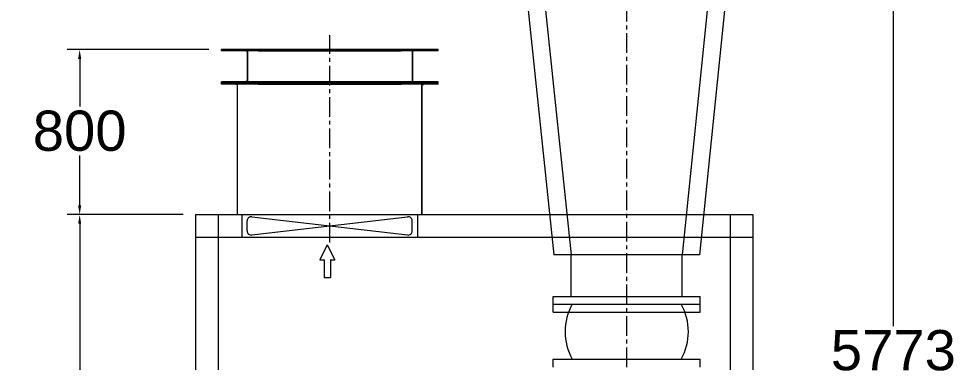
# Model space of a CAD drawing. Header units: millimetres. Extents: x 907 to 806139, y 2004 to 615514.
# Drawn here: x 123259 to 238382, y 487184 to 529523 of the extents above; entities that cross this region are included whole.
import ezdxf

# ---------------------------------------------------------------- set-up
doc = ezdxf.new("R2010")
doc.units = ezdxf.units.MM
doc.header["$LTSCALE"] = 25.4
doc.linetypes.add('CENTER', pattern=[50.8, 31.75, -6.35, 6.35, -6.35])
doc.layers.get('Defpoints').update_dxf_attribs({"lineweight": 5})
doc.layers.add('CAXA1', color=5, linetype='CENTER', lineweight=5)
doc.styles.add('Roman', font='arial.ttf')
doc.styles.get("Standard").update_dxf_attribs({"font": 'arial.ttf'})
doc.dimstyles.new('ISO-25', dxfattribs={"dimscale": 30, "dimtxt": 38.1, "dimasz": 38.1, "dimexe": 50.8, "dimexo": 50.8, "dimgap": 15.875, "dimtad": 1, "dimtih": 1, "dimtoh": 1, "dimdec": 1, "dimlfac": 0.03937, "dimdsep": 46, "dimtxsty": 'Standard', "dimcen": 63.5, "dimclrd": 7, "dimclre": 7, "dimclrt": 7, "dimadec": 0, "dimazin": 0, "dimtfac": 1, "dimtdec": 1, "dimtmove": 0, "dimatfit": 3, "dimfxl": 25.4, "dimlwd": 5, "dimlwe": 5, "dimarcsym": 0})

# ---------------------------------------------------------------- blocks, each defined once
blk = doc.blocks.new('*D146')
at = {"color": 7, "linetype": 'Continuous', "lineweight": 5, "transparency": 16777216}
for p, q in [((143495, 505391), (129236, 505391)), ((130760, 504248), (130760, 472312)), ((130760, 427794), (130760, 466299)), ((143495, 426651), (129236, 426651))]:
    blk.add_line(p, q, dxfattribs=at)
at = {"color": 7, "transparency": 16777216}
for points in [[(130569, 504248), (130950, 504248), (130760, 505391)], [(130569, 427794), (130950, 427794), (130760, 426651)]]:
    blk.add_solid(points, dxfattribs=at)
at = {"layer": 'Defpoints', "color": 0, "transparency": 16777216}
for p in [(145019, 505391), (130760, 426651), (145019, 426651)]:
    blk.add_point(p, dxfattribs=at)
at = {"color": 7, "lineweight": 5, "transparency": 16777216, "insert": (130760, 469306), "char_height": 4953, "attachment_point": 5, "style": 'Roman'}
blk.add_mtext('3100', dxfattribs=at)
blk = doc.blocks.new('*D147')
at = {"color": 7, "linetype": 'Continuous', "lineweight": 5, "transparency": 16777216}
for p, q in [((216525, 573278), (232405, 573278)), ((230881, 572135), (230881, 491653)), ((230881, 427794), (230881, 485640)), ((215123, 426651), (232405, 426651))]:
    blk.add_line(p, q, dxfattribs=at)
at = {"color": 7, "transparency": 16777216}
for points in [[(230691, 572135), (231072, 572135), (230881, 573278)], [(230691, 427794), (231072, 427794), (230881, 426651)]]:
    blk.add_solid(points, dxfattribs=at)
at = {"layer": 'Defpoints', "color": 0, "transparency": 16777216}
for p in [(215001, 573278), (213599, 426651), (230881, 426651)]:
    blk.add_point(p, dxfattribs=at)
at = {"color": 7, "lineweight": 5, "transparency": 16777216, "insert": (230881, 488647), "char_height": 4953, "attachment_point": 5, "style": 'Roman'}
blk.add_mtext('5773', dxfattribs=at)
blk = doc.blocks.new('*D138')
at = {"color": 7, "linetype": 'Continuous', "lineweight": 5, "transparency": 16777216}
for p, q in [((146670, 525711), (129236, 525711)), ((130760, 524568), (130760, 518690)), ((130760, 506534), (130760, 512680)), ((143495, 505391), (129236, 505391))]:
    blk.add_line(p, q, dxfattribs=at)
at = {"color": 7, "transparency": 16777216}
for points in [[(130569, 524568), (130950, 524568), (130760, 525711)], [(130569, 506534), (130950, 506534), (130760, 505391)]]:
    blk.add_solid(points, dxfattribs=at)
at = {"layer": 'Defpoints', "color": 0, "transparency": 16777216}
for p in [(148194, 525711), (130760, 505391), (145019, 505391)]:
    blk.add_point(p, dxfattribs=at)
at = {"color": 7, "lineweight": 5, "transparency": 16777216, "insert": (130760, 515685), "char_height": 4953, "attachment_point": 5, "style": 'Roman'}
blk.add_mtext('800', dxfattribs=at)

msp = doc.modelspace()

# ---------------------------------------------------------------- linework, layer by layer
at = {"color": 7, "lineweight": 5}
for p, q in [((182125.99, 567205.81), (189106.09, 500409.59)), ((184262.9, 567205.81), (191243, 500409.59)), ((211737.3, 567205.81), (204905.86, 500409.59)), ((213873.72, 567205.81), (207042.28, 500409.59)), ((174863.54, 525710.92), (148193.54, 525710.92)), ((148193.54, 525558.52), (148193.54, 525710.92)), ((174863.54, 525558.52), (148193.54, 525558.52)), ((151393.94, 525558.52), (151190.74, 525558.52)), ((151190.74, 525533.12), (151190.74, 525558.52)), ((151368.54, 525533.12), (151190.74, 525533.12)), ((151368.54, 525533.12), (151368.54, 521773.92)), ((151393.94, 525558.52), (151393.94, 521748.52)), ((152727.44, 525558.52), (170329.64, 525558.52)), ((153908.54, 525558.52), (169148.54, 525558.52)), ((171688.54, 525558.52), (171688.54, 521748.52)), ((171713.94, 525533.12), (171713.94, 521773.92)), ((174863.54, 525558.52), (174863.54, 525710.92)), ((151368.54, 522891.52), (151368.54, 521621.52)), ((151393.94, 522891.52), (151393.94, 521596.12)), ((174863.54, 521748.52), (148193.54, 521748.52)), ((148193.54, 521596.12), (148193.54, 521748.52)), ((174863.54, 521596.12), (148193.54, 521596.12)), ((148193.54, 521443.72), (148193.54, 521596.12)), ((172323.54, 521596.12), (150733.54, 521596.12)), ((151368.54, 521773.92), (151190.74, 521773.92)), ((151190.74, 521773.92), (151190.74, 521748.52)), ((151393.94, 521748.52), (151190.74, 521748.52)), ((151368.54, 521621.52), (151190.74, 521621.52)), ((151190.74, 521621.52), (151190.74, 521596.12)), ((151393.94, 521596.12), (151190.74, 521596.12)), ((152727.44, 521596.12), (170329.64, 521596.12)), ((153933.94, 521748.52), (169123.14, 521748.52)), ((153933.94, 521596.12), (169123.14, 521596.12)), ((174863.54, 521596.12), (174863.54, 521748.52)), ((174863.54, 521443.72), (174863.54, 521596.12)), ((174863.54, 521443.72), (148193.54, 521443.72)), ((150187.44, 521443.72), (149984.24, 521443.72)), ((149984.24, 521418.32), (149984.24, 521443.72)), ((150187.44, 521443.72), (149984.24, 521443.72)), ((149984.24, 521418.32), (149984.24, 521443.72)), ((150162.04, 521418.32), (149984.24, 521418.32)), ((150162.04, 521418.32), (149984.24, 521418.32)), ((150162.04, 505390.92), (150162.04, 521443.72)), ((150187.44, 505390.92), (150187.44, 521443.72)), ((152727.44, 521443.72), (170329.64, 521443.72)), ((172869.64, 521443.72), (173072.84, 521443.72)), ((172869.64, 521443.72), (173072.84, 521443.72)), ((172869.64, 505390.92), (172869.64, 521443.72)), ((172895.04, 505390.92), (172895.04, 521443.72)), ((172895.04, 521418.32), (173072.84, 521418.32)), ((172895.04, 521418.32), (173072.84, 521418.32)), ((173072.84, 521418.32), (173072.84, 521443.72)), ((173072.84, 521418.32), (173072.84, 521443.72)), ((145018.54, 505390.92), (213598.54, 505390.92)), ((145018.54, 505390.92), (145018.54, 426650.92)), ((147812.54, 505390.92), (147812.54, 426650.92)), ((150733.54, 505390.92), (150733.54, 502596.92)), ((172323.54, 505390.92), (172323.54, 502596.92)), ((210804.54, 505390.92), (210804.54, 426650.92)), ((213598.54, 505390.92), (213598.54, 426650.92)), ((151368.54, 503376.69), (151368.54, 504611.15)), ((151956.37, 502875), (171100.72, 505112.84)), ((151956.37, 505112.84), (171100.72, 502875)), ((171688.54, 503376.69), (171688.54, 504611.15)), ((145018.54, 502596.92), (213598.54, 502596.92)), ((161229.47, 501646.92), (160299.44, 499802.86)), ((161229.47, 501646.92), (162159.5, 499802.86)), ((160299.44, 499802.86), (160837.62, 499802.86)), ((160837.62, 499802.86), (160837.62, 497638.74)), ((161621.32, 499802.86), (162159.5, 499802.86)), ((161621.32, 499802.86), (161621.32, 497638.74)), ((207042.28, 500409.59), (189106.09, 500409.59)), ((191243, 495308.79), (191243, 500409.59)), ((204905.86, 495308.79), (204905.86, 500409.59)), ((160837.62, 497638.74), (161621.32, 497638.74)), ((189041.76, 495308.79), (207107.1, 495308.79)), ((189041.76, 494337.21), (189041.76, 495308.79)), ((207107.1, 494337.21), (207107.1, 495308.79)), ((189041.76, 494337.21), (207107.1, 494337.21)), ((189041.76, 493365.63), (189041.76, 494337.21)), ((189041.76, 494337.21), (207107.1, 494337.21)), ((207107.1, 493365.63), (207107.1, 494337.21)), ((189041.76, 493365.63), (207107.1, 493365.63)), ((189041.76, 487566.5), (207107.1, 487566.5)), ((189041.76, 486594.92), (189041.76, 487566.5)), ((207107.1, 486594.92), (207107.1, 487566.5))]:
    msp.add_line(p, q, dxfattribs=at)
for centre, radius, start, end in [((151876.54, 504611.15), 508, 80.9592229, 180), ((171180.54, 504611.15), 508, 0, 99.0407771), ((151876.54, 503376.69), 508, 180, 279.0407771), ((171180.54, 503376.69), 508, 260.9592229, 0), ((197489.69, 490951.85), 6997.25, 151.0653142, 208.9346858), ((198659.18, 490951.85), 6997.25, 331.0653142, 28.9346858)]:
    msp.add_arc(centre, radius, start, end, dxfattribs=at)
at = {"layer": 'CAXA1', "linetype": 'CENTER', "lineweight": 5, "ltscale": 3}
for p, q in [((198074.43, 486594.92), (198074.43, 575670.16)), ((161528.54, 501952.21), (161528.54, 527504.76))]:
    msp.add_line(p, q, dxfattribs=at)

# ---------------------------------------------------------------- dimensions: what is measured, and where the dimension line sits
at = {"color": 7, "lineweight": 5}
for base, p1, p2, override, picture, middle in [((230881.07, 426650.92), (215001.2, 573278.19), (213598.54, 426650.92), {"dimtxt": 165.1, "dimdec": 0, "dimrnd": 0, "dimpost": '\\X', "dimtxsty": 'Roman', "dimtmove": 1}, '*D147', (230881.07, 488646.67)), ((130759.75, 505390.92), (148193.54, 525710.92), (145018.54, 505390.92), {"dimscale": 30, "dimtxt": 165.1, "dimpost": '\\X', "dimtxsty": 'Roman', "dimtmove": 1}, '*D138', (130759.75, 515685.26)), ((130759.75, 426650.92), (145018.54, 505390.92), (145018.54, 426650.92), {"dimscale": 30, "dimtxt": 165.1, "dimpost": '\\X', "dimtxsty": 'Roman', "dimtmove": 1}, '*D146', (130759.75, 469305.58))]:
    dim = msp.add_linear_dim(base=base, p1=p1, p2=p2, angle=90, dimstyle='ISO-25', override=override, dxfattribs=at)
    dim.commit()
    dim.dimension.update_dxf_attribs({"geometry": picture, "text_midpoint": middle, "dimtype": 160})

doc.saveas('drawing.dxf')
